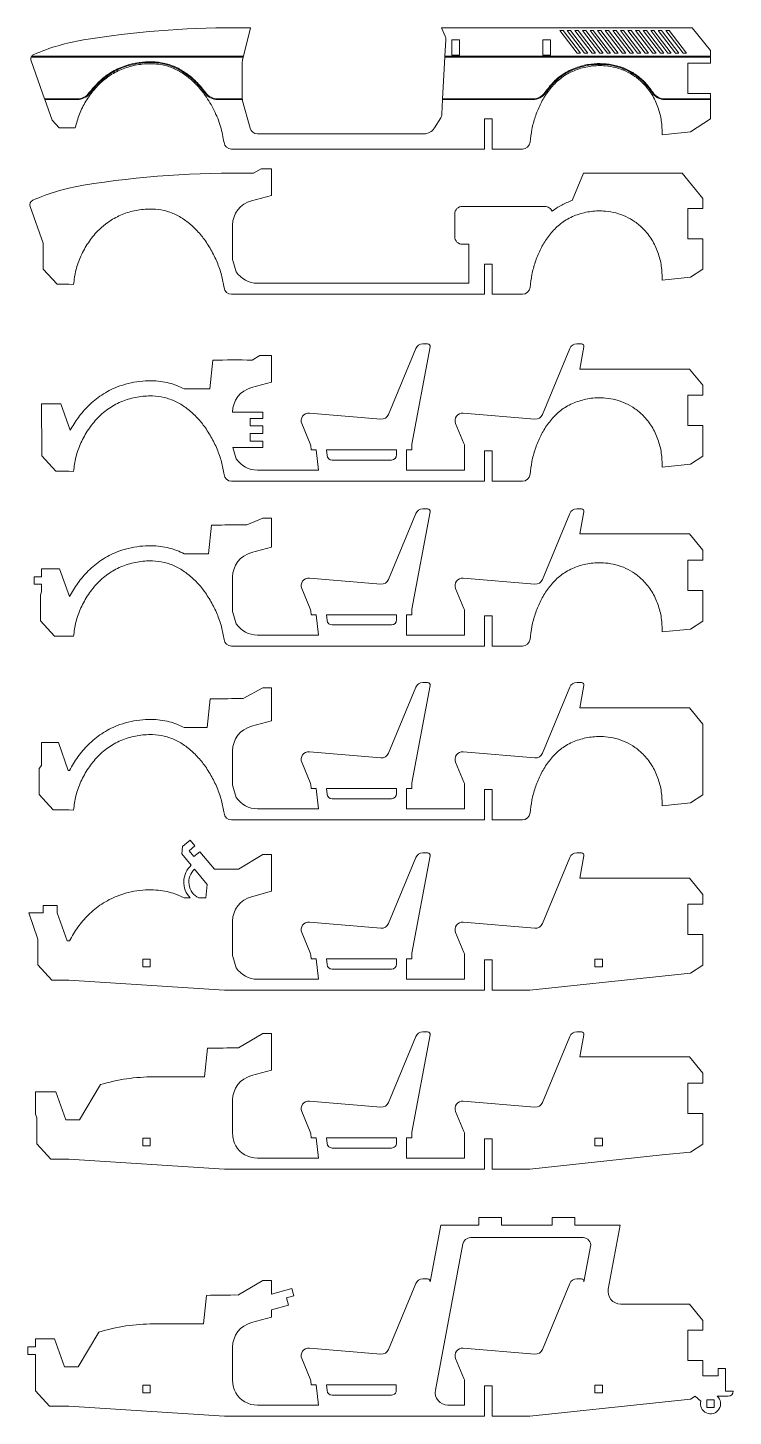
# Model space of a CAD drawing. Header units: millimetres. Extents: x 1593 to 2741, y -1858 to 567.
# Drawn here: x 1937 to 2216, y 12 to 562 of the extents above; entities that cross this region are included whole.
import ezdxf

# ---------------------------------------------------------------- set-up
doc = ezdxf.new("R2010")
doc.units = ezdxf.units.MM
doc.layers.add('CUTTING', color=5, linetype='Continuous')
doc.layers.add('ENGRAVING', color=1, linetype='Continuous')

msp = doc.modelspace()

# ---------------------------------------------------------------- linework, layer by layer
at = {"layer": 'CUTTING', "linetype": 'Continuous', "lineweight": 15}
for p, q in [((2024.95, 561.64), (2018.81, 561.64)), ((2024.95, 561.64), (2022.22, 550.35)), ((2102.07, 558.3), (2100.58, 561.64)), ((2199.82, 561.64), (2100.58, 561.64)), ((2199.82, 561.64), (2207.13, 552.67)), ((2101.98, 550.35), (2102.33, 556.92)), ((2104.76, 556.81), (2104.76, 550.81)), ((2107.76, 556.81), (2104.76, 556.81)), ((2107.76, 556.81), (2107.76, 550.81)), ((2143.76, 556.81), (2140.76, 556.81)), ((2140.76, 556.81), (2140.76, 550.81)), ((2143.76, 556.81), (2143.76, 550.81)), ((2022.15, 550.05), (2021.85, 548.84)), ((2022.22, 550.35), (2022.15, 550.05)), ((2101.07, 533.51), (2101.96, 550.05)), ((2101.96, 550.05), (2101.98, 550.35)), ((2107.76, 550.81), (2104.76, 550.81)), ((2143.76, 550.81), (2140.76, 550.81)), ((2207.13, 552.67), (2207.13, 550.35)), ((2207.13, 550.35), (2207.13, 550.05)), ((2207.13, 550.05), (2207.13, 547.67)), ((1943.49, 533.51), (1938.14, 548.53)), ((2021.68, 547.41), (2021.68, 534.28)), ((2198.13, 547.67), (2198.13, 535.67)), ((2207.13, 547.67), (2198.13, 547.67)), ((1943.59, 533.21), (1943.49, 533.51)), ((1946.49, 525.06), (1943.59, 533.21)), ((2100.75, 527.41), (2101.06, 533.21)), ((2101.06, 533.21), (2101.07, 533.51)), ((2198.13, 535.67), (2207.13, 535.67)), ((2207.13, 535.67), (2207.13, 533.51)), ((2207.13, 533.51), (2207.13, 533.21)), ((2207.13, 533.21), (2207.13, 525.56)), ((2021.9, 532.68), (2024.85, 521.85)), ((1949.24, 522.08), (1946.49, 525.06)), ((2097.84, 522.01), (2100.3, 525.99)), ((2120.71, 525.64), (2117.71, 525.64)), ((2117.71, 525.64), (2117.71, 513.64)), ((2120.71, 513.64), (2120.71, 525.64)), ((2207.13, 525.56), (2199.25, 520.38)), ((1955.64, 522.08), (1949.24, 522.08)), ((2027.74, 519.64), (2093.59, 519.64)), ((2199.25, 520.38), (2188, 519.27)), ((2117.71, 513.64), (2017.5, 513.64)), ((2132.71, 513.64), (2120.71, 513.64)), ((2026.15, 504.05), (2029.27, 505.85)), ((2029.27, 505.85), (2033.27, 505.85)), ((2033.27, 505.85), (2033.27, 495.3)), ((2152.32, 493.27), (2156.88, 504.12)), ((2156.88, 504.12), (2195.95, 504.12)), ((2204.13, 494.08), (2195.95, 504.12)), ((2033.27, 495.3), (2025.35, 493.17)), ((1937.74, 490.84), (1942.88, 476.41)), ((2141.61, 490.93), (2108.87, 490.93)), ((2198.13, 490.14), (2204.13, 490.14)), ((2198.13, 478.14), (2198.13, 490.14)), ((2204.13, 490.14), (2204.13, 494.08)), ((1967.61, 483.94), (1969.79, 485.48)), ((2105.87, 478.93), (2105.87, 487.93)), ((2017.94, 483.52), (2017.94, 470.16)), ((1942.88, 476.41), (1942.88, 466.14)), ((2111.47, 475.93), (2108.87, 475.93)), ((2111.47, 460.5), (2111.47, 475.93)), ((2204.13, 478.14), (2198.13, 478.14)), ((2204.13, 466.07), (2204.13, 478.14)), ((2019.39, 465), (2017.97, 469.47)), ((2117.71, 468.12), (2120.71, 468.12)), ((2117.71, 456.12), (2117.71, 468.12)), ((2120.71, 468.12), (2120.71, 456.12)), ((1948.41, 460.13), (1942.88, 466.14)), ((2188, 461.75), (2199.25, 462.86)), ((2199.25, 462.86), (2204.13, 466.07)), ((1948.41, 460.13), (1953.14, 460.13)), ((1953.14, 460.13), (1954.96, 460.01)), ((2027.75, 460.5), (2111.47, 460.5)), ((2017.5, 456.12), (2117.71, 456.12)), ((2120.71, 456.12), (2132.71, 456.12)), ((2090.48, 434.66), (2079.67, 408.54)), ((2088.88, 396.78), (2096.11, 435.33)), ((2095.13, 436.51), (2093.25, 436.51)), ((2151.39, 434.66), (2140.58, 408.54)), ((2154.16, 436.51), (2156.04, 436.51)), ((2157.02, 435.33), (2155.38, 426.54)), ((2008.85, 418.68), (2010.06, 430.03)), ((2025.66, 430.07), (2028.77, 431.86)), ((2028.77, 431.86), (2033.27, 431.86)), ((2033.27, 431.86), (2033.27, 421.31)), ((2155.38, 426.54), (2198.87, 426.54)), ((2204.13, 420.09), (2198.87, 426.54)), ((1998.79, 418.68), (2008.85, 418.68)), ((2033.27, 421.31), (2025.35, 419.18)), ((2204.13, 416.15), (2204.13, 420.09)), ((1942.33, 403.63), (1942.33, 412.75)), ((1949.96, 412.75), (1942.33, 412.75)), ((1953.68, 402.31), (1949.96, 412.75)), ((2198.13, 416.15), (2204.13, 416.15)), ((2198.13, 404.15), (2198.13, 416.15)), ((2029.94, 409.52), (2017.94, 409.52)), ((2024.94, 407), (2029.94, 407)), ((2024.94, 404), (2024.94, 407)), ((2029.94, 409.52), (2029.94, 407)), ((2076.65, 406.7), (2048.33, 409.09)), ((2137.56, 406.7), (2109.25, 409.09)), ((1942.33, 403.63), (1942.38, 402.42)), ((1942.38, 402.42), (1942.38, 392.15)), ((2029.94, 404), (2024.94, 404)), ((2029.94, 404), (2029.94, 401)), ((2045.31, 404.95), (2048.67, 396.91)), ((2109.51, 397.06), (2106.22, 404.95)), ((2204.13, 404.15), (2198.13, 404.15)), ((2204.13, 392.07), (2204.13, 404.15)), ((2024.94, 401), (2029.94, 401)), ((2024.94, 398), (2024.94, 401)), ((2029.94, 398), (2024.94, 398)), ((2029.94, 398), (2029.94, 395.48)), ((2048.88, 396.08), (2049.05, 394.51)), ((2088.83, 394.51), (2088.83, 396.23)), ((2109.75, 386.51), (2109.75, 395.91)), ((1947.91, 386.14), (1942.38, 392.15)), ((2029.94, 395.48), (2017.97, 395.48)), ((2019.39, 391.01), (2017.97, 395.48)), ((2051.06, 394.51), (2049.05, 394.51)), ((2051.92, 386.51), (2051.06, 394.51)), ((2082.83, 394.51), (2055.08, 394.51)), ((2055.08, 394.51), (2055.32, 392.3)), ((2057.31, 390.51), (2080.83, 390.51)), ((2082.83, 392.51), (2082.83, 394.51)), ((2088.83, 394.51), (2086.83, 394.51)), ((2086.83, 394.51), (2086.83, 386.51)), ((2117.71, 394.13), (2120.71, 394.13)), ((2117.71, 382.13), (2117.71, 394.13)), ((2120.71, 394.13), (2120.71, 382.13)), ((2199.25, 388.86), (2204.13, 392.07)), ((1947.91, 386.14), (1953.14, 386.14)), ((1953.14, 386.14), (1954.96, 386.02)), ((2027.75, 386.51), (2051.92, 386.51)), ((2086.83, 386.51), (2109.75, 386.51)), ((2188, 387.75), (2199.25, 388.86)), ((2017.5, 382.13), (2117.71, 382.13)), ((2120.71, 382.13), (2132.71, 382.13)), ((2090.48, 369.36), (2079.67, 343.24)), ((2088.88, 331.48), (2096.11, 370.03)), ((2095.13, 371.21), (2093.25, 371.21)), ((2140.58, 343.24), (2151.39, 369.36)), ((2154.16, 371.21), (2156.04, 371.21)), ((2157.02, 370.03), (2155.38, 361.24)), ((2008.35, 353.38), (2009.55, 364.72)), ((2020.27, 364.83), (2023.56, 364.83)), ((2023.56, 364.83), (2029.91, 367.56)), ((2029.91, 367.56), (2033.27, 367.56)), ((2033.27, 356.01), (2033.27, 367.56)), ((2155.38, 361.24), (2198.87, 361.24)), ((2204.13, 354.79), (2198.87, 361.24)), ((1998.79, 353.38), (2008.35, 353.38)), ((2033.27, 356.01), (2025.35, 353.88)), ((2204.13, 350.85), (2204.13, 354.79)), ((1942.33, 344.33), (1942.33, 347.45)), ((1949.46, 347.45), (1942.33, 347.45)), ((1953.38, 336.44), (1949.46, 347.45)), ((2198.13, 350.85), (2204.13, 350.85)), ((2198.13, 338.85), (2198.13, 350.85)), ((1939.33, 341.33), (1939.33, 344.33)), ((1939.33, 344.33), (1942.33, 344.33)), ((1939.33, 341.33), (1942.33, 341.33)), ((1942.33, 338.33), (1942.33, 341.33)), ((2017.94, 344.22), (2017.94, 330.87)), ((2076.65, 341.39), (2048.33, 343.79)), ((2109.25, 343.79), (2137.56, 341.39)), ((1942.33, 338.33), (1941.88, 337.12)), ((1941.88, 337.12), (1941.88, 326.85)), ((2045.31, 339.65), (2048.67, 331.61)), ((2109.51, 331.76), (2106.22, 339.65)), ((2204.13, 338.85), (2198.13, 338.85)), ((2204.13, 326.77), (2204.13, 338.85)), ((2019.39, 325.71), (2017.97, 330.18)), ((2048.88, 330.78), (2049.05, 329.21)), ((2088.83, 329.21), (2088.83, 330.93)), ((2109.75, 321.21), (2109.75, 330.61)), ((1947.41, 320.84), (1941.88, 326.85)), ((2051.06, 329.21), (2049.05, 329.21)), ((2051.92, 321.21), (2051.06, 329.21)), ((2082.83, 329.21), (2055.08, 329.21)), ((2055.08, 329.21), (2055.32, 327)), ((2057.31, 325.21), (2080.83, 325.21)), ((2082.83, 327.21), (2082.83, 329.21)), ((2088.83, 329.21), (2086.83, 329.21)), ((2086.83, 329.21), (2086.83, 321.21)), ((2120.71, 328.83), (2117.71, 328.83)), ((2117.71, 328.83), (2117.71, 316.83)), ((2120.71, 316.83), (2120.71, 328.83)), ((2199.25, 323.56), (2204.13, 326.77)), ((1947.41, 320.84), (1953.14, 320.84)), ((1953.14, 320.84), (1954.96, 320.72)), ((2027.75, 321.21), (2051.92, 321.21)), ((2086.83, 321.21), (2109.75, 321.21)), ((2188, 322.45), (2199.25, 323.56)), ((2017.5, 316.83), (2117.71, 316.83)), ((2120.71, 316.83), (2132.71, 316.83)), ((2095.13, 302.43), (2093.25, 302.43)), ((2154.16, 302.43), (2156.04, 302.43)), ((2022.11, 296.05), (2029.91, 300.28)), ((2029.91, 300.28), (2033.27, 300.28)), ((2033.27, 287.23), (2033.27, 300.28)), ((2090.48, 300.58), (2079.67, 274.46)), ((2088.88, 262.7), (2096.11, 301.24)), ((2140.58, 274.46), (2151.39, 300.58)), ((2157.02, 301.24), (2155.38, 292.46)), ((2007.85, 284.59), (2009.05, 295.92)), ((2020.27, 296.05), (2022.11, 296.05)), ((2155.38, 292.46), (2198.87, 292.46)), ((2204.13, 286), (2198.87, 292.46)), ((2033.27, 287.23), (2025.35, 285.1)), ((2204.13, 257.99), (2204.13, 286)), ((1998.79, 284.59), (2007.85, 284.59)), ((1942.33, 269.55), (1942.33, 278.67)), ((1948.96, 278.67), (1942.33, 278.67)), ((1952.89, 267.63), (1948.96, 278.67)), ((2017.94, 275.44), (2017.94, 262.08)), ((2076.65, 272.61), (2048.33, 275.01)), ((2109.25, 275.01), (2137.56, 272.61)), ((1942.33, 269.55), (1941.38, 268.34)), ((2045.31, 270.87), (2048.67, 262.83)), ((2109.51, 262.98), (2106.22, 270.87)), ((1941.38, 268.34), (1941.38, 258.07)), ((1952.89, 267.63), (1953.36, 267.63)), ((2019.39, 256.93), (2017.97, 261.4)), ((2048.88, 262), (2049.05, 260.43)), ((2051.06, 260.43), (2049.05, 260.43)), ((2051.92, 252.43), (2051.06, 260.43)), ((2082.83, 260.43), (2055.08, 260.43)), ((2055.08, 260.43), (2055.32, 258.21)), ((2082.83, 258.43), (2082.83, 260.43)), ((2088.83, 260.43), (2086.83, 260.43)), ((2086.83, 260.43), (2086.83, 252.43)), ((2088.83, 260.43), (2088.83, 262.15)), ((2109.75, 252.43), (2109.75, 261.83)), ((2120.71, 260.05), (2117.71, 260.05)), ((2117.71, 260.05), (2117.71, 248.05)), ((2120.71, 248.05), (2120.71, 260.05)), ((1946.91, 252.06), (1941.38, 258.07)), ((2057.31, 256.43), (2080.83, 256.43)), ((2188, 253.67), (2199.25, 254.78)), ((2199.25, 254.78), (2204.13, 257.99)), ((1946.91, 252.06), (1953.14, 252.06)), ((1953.14, 252.06), (1954.96, 251.94)), ((2017.5, 248.05), (2117.71, 248.05)), ((2027.75, 252.43), (2051.92, 252.43)), ((2086.83, 252.43), (2109.75, 252.43)), ((2120.71, 248.05), (2132.71, 248.05)), ((1998.05, 237.48), (1997.79, 234.67)), ((2001.13, 240.04), (1998.05, 237.48)), ((2003.03, 237.75), (2000.72, 235.83)), ((2003.03, 237.75), (2001.13, 240.04)), ((1997.79, 234.67), (2001.58, 230.12)), ((2002.64, 233.53), (2000.72, 235.83)), ((2004.95, 235.44), (2002.64, 233.53)), ((2010.72, 228.51), (2004.95, 235.44)), ((2029.91, 234.32), (2020.27, 228.59)), ((2033.27, 234.32), (2029.91, 234.32)), ((2033.27, 219.77), (2033.27, 234.32)), ((2090.48, 233.12), (2079.67, 207)), ((2088.88, 195.25), (2096.11, 233.79)), ((2095.13, 234.98), (2093.25, 234.98)), ((2140.58, 207), (2151.39, 233.12)), ((2154.16, 234.98), (2156.04, 234.98)), ((2155.38, 225.01), (2157.02, 233.79)), ((2002.86, 228.58), (2007.92, 222.49)), ((2007.35, 217.14), (2007.92, 222.49)), ((2155.38, 225.01), (2198.87, 225.01)), ((2204.13, 218.55), (2198.87, 225.01)), ((1998.79, 217.14), (2001.15, 217.14)), ((2004.51, 217.14), (2007.35, 217.14)), ((2033.27, 219.77), (2025.35, 217.65)), ((2198.13, 214.62), (2204.13, 214.62)), ((2198.13, 202.62), (2198.13, 214.62)), ((2204.13, 214.62), (2204.13, 218.55)), ((1937.2, 211.22), (1940.88, 200.88)), ((1942.87, 211.22), (1937.2, 211.22)), ((1942.87, 214.22), (1942.87, 211.22)), ((1942.87, 214.22), (1948.46, 214.22)), ((1948.46, 214.22), (1948.46, 211.22)), ((1952.39, 200.17), (1948.46, 211.22)), ((2017.94, 207.99), (2017.94, 194.63)), ((2045.31, 203.41), (2048.67, 195.38)), ((2076.65, 205.16), (2048.33, 207.56)), ((2109.51, 195.53), (2106.22, 203.41)), ((2109.25, 207.56), (2137.56, 205.16)), ((1940.88, 200.88), (1940.88, 190.62)), ((1952.39, 200.17), (1953.36, 200.17)), ((2204.13, 202.62), (2198.13, 202.62)), ((2204.13, 190.54), (2204.13, 202.62)), ((1982.33, 192.9), (1982.33, 189.9)), ((1985.33, 192.9), (1982.33, 192.9)), ((1985.33, 189.9), (1985.33, 192.9)), ((2019.39, 189.48), (2017.97, 193.95)), ((2048.88, 194.54), (2049.05, 192.98)), ((2051.06, 192.98), (2049.05, 192.98)), ((2051.92, 184.98), (2051.06, 192.98)), ((2082.83, 192.98), (2055.08, 192.98)), ((2055.08, 192.98), (2055.32, 190.76)), ((2082.83, 190.98), (2082.83, 192.98)), ((2088.83, 192.98), (2086.83, 192.98)), ((2086.83, 192.98), (2086.83, 184.98)), ((2088.83, 192.98), (2088.83, 194.7)), ((2109.75, 184.98), (2109.75, 194.37)), ((2120.71, 192.6), (2117.71, 192.6)), ((2117.71, 192.6), (2117.71, 180.6)), ((2120.71, 180.6), (2120.71, 192.6)), ((2164.33, 192.9), (2161.33, 192.9)), ((2161.33, 192.9), (2161.33, 189.9)), ((2164.33, 189.9), (2164.33, 192.9)), ((1946.41, 184.61), (1940.88, 190.62)), ((1982.33, 189.9), (1985.33, 189.9)), ((2057.31, 188.98), (2080.83, 188.98)), ((2161.33, 189.9), (2164.33, 189.9)), ((2188, 186.22), (2199.25, 187.33)), ((2199.25, 187.33), (2204.13, 190.54)), ((1946.41, 184.61), (1953.14, 184.61)), ((1953.14, 184.61), (2014.75, 180.6)), ((2027.75, 184.98), (2051.92, 184.98)), ((2086.83, 184.98), (2109.75, 184.98)), ((2135.55, 180.6), (2188, 186.22)), ((2014.75, 180.6), (2117.71, 180.6)), ((2120.71, 180.6), (2135.55, 180.6)), ((2029.91, 163.5), (2020.27, 157.77)), ((2033.27, 163.5), (2029.91, 163.5)), ((2033.27, 148.95), (2033.27, 163.5)), ((2090.48, 162.3), (2079.67, 136.18)), ((2088.88, 124.42), (2096.11, 162.97)), ((2095.13, 164.15), (2093.25, 164.15)), ((2140.58, 136.18), (2151.39, 162.3)), ((2154.16, 164.15), (2156.04, 164.15)), ((2157.02, 162.97), (2155.38, 154.18)), ((2006.85, 146.32), (2008.05, 157.62)), ((2155.38, 154.18), (2198.87, 154.18)), ((2204.13, 147.73), (2198.87, 154.18)), ((2033.27, 148.95), (2025.35, 146.82)), ((1965.6, 143.23), (1957.27, 129.35)), ((1986.6, 146.32), (2006.85, 146.32)), ((2198.13, 143.79), (2204.13, 143.79)), ((2198.13, 131.79), (2198.13, 143.79)), ((2204.13, 143.79), (2204.13, 147.73)), ((1939.83, 131.58), (1939.83, 140.39)), ((1947.96, 140.39), (1939.83, 140.39)), ((1951.89, 129.35), (1947.96, 140.39)), ((2017.94, 137.16), (2017.94, 123.81)), ((2045.31, 132.59), (2048.67, 124.55)), ((2076.65, 134.34), (2048.33, 136.73)), ((2109.51, 124.7), (2106.22, 132.59)), ((2109.25, 136.73), (2137.56, 134.34)), ((1939.83, 131.58), (1940.38, 130.06)), ((1940.38, 130.06), (1940.38, 119.79)), ((1951.89, 129.35), (1957.27, 129.35)), ((2204.13, 131.79), (2198.13, 131.79)), ((2204.13, 119.71), (2204.13, 131.79)), ((1985.33, 122.07), (1982.33, 122.07)), ((1982.33, 122.07), (1982.33, 119.07)), ((1985.33, 119.07), (1985.33, 122.07)), ((2048.88, 123.72), (2049.05, 122.15)), ((2051.06, 122.15), (2049.05, 122.15)), ((2051.92, 114.15), (2051.06, 122.15)), ((2082.83, 122.15), (2055.08, 122.15)), ((2055.08, 122.15), (2055.32, 119.94)), ((2082.83, 120.15), (2082.83, 122.15)), ((2088.83, 122.15), (2086.83, 122.15)), ((2086.83, 122.15), (2086.83, 114.15)), ((2088.83, 122.15), (2088.83, 123.87)), ((2109.75, 114.15), (2109.75, 123.55)), ((2120.71, 121.77), (2117.71, 121.77)), ((2117.71, 121.77), (2117.71, 109.77)), ((2120.71, 109.77), (2120.71, 121.77)), ((2164.33, 122.07), (2161.33, 122.07)), ((2161.33, 122.07), (2161.33, 119.07)), ((2164.33, 119.07), (2164.33, 122.07)), ((1945.91, 113.78), (1940.38, 119.79)), ((1982.33, 119.07), (1985.33, 119.07)), ((2057.31, 118.15), (2080.83, 118.15)), ((2161.33, 119.07), (2164.33, 119.07)), ((2188, 115.39), (2199.25, 116.5)), ((2199.25, 116.5), (2204.13, 119.71)), ((1945.91, 113.78), (1953.14, 113.78)), ((1953.14, 113.78), (2014.75, 109.77)), ((2027.75, 114.15), (2051.92, 114.15)), ((2086.83, 114.15), (2109.75, 114.15)), ((2135.55, 109.77), (2188, 115.39)), ((2014.75, 109.77), (2117.71, 109.77)), ((2120.71, 109.77), (2135.55, 109.77)), ((2115.42, 87.66), (2115.42, 90.66)), ((2115.42, 90.66), (2124.42, 90.66)), ((2124.42, 90.66), (2124.42, 87.66)), ((2144.42, 87.66), (2144.42, 90.66)), ((2144.42, 90.66), (2153.42, 90.66)), ((2153.42, 90.66), (2153.42, 87.66)), ((2096.11, 65.16), (2100.33, 87.66)), ((2100.33, 87.66), (2115.42, 87.66)), ((2156.69, 82.66), (2112.06, 82.66)), ((2124.42, 87.66), (2144.42, 87.66)), ((2153.42, 87.66), (2171.42, 87.66)), ((2171.42, 87.66), (2166.66, 62.3)), ((2109.11, 80.22), (2098.24, 22.27)), ((2157.02, 65.16), (2159.64, 79.11)), ((2095.13, 66.34), (2093.25, 66.34)), ((2154.16, 66.34), (2156.04, 66.34)), ((2029.91, 65.69), (2020.27, 59.96)), ((2033.27, 65.69), (2029.91, 65.69)), ((2033.27, 60.35), (2033.27, 65.69)), ((2041.37, 62.53), (2033.27, 60.35)), ((2042.15, 59.63), (2041.37, 62.53)), ((2090.48, 64.49), (2079.67, 38.37)), ((2140.58, 38.37), (2151.39, 64.49)), ((2006.35, 48.51), (2007.55, 59.79)), ((2033.27, 54.14), (2040.03, 55.96)), ((2039.25, 58.85), (2042.15, 59.63)), ((2040.03, 55.96), (2039.25, 58.85)), ((2171.58, 56.38), (2198.87, 56.38)), ((2198.87, 56.38), (2204.13, 49.92)), ((2033.27, 51.14), (2025.35, 49.02)), ((2033.27, 54.14), (2033.27, 51.14)), ((2204.13, 45.99), (2204.13, 49.92)), ((1964.99, 45.24), (1956.77, 31.54)), ((1986.6, 48.51), (2006.35, 48.51)), ((2198.13, 45.99), (2204.13, 45.99)), ((2198.13, 33.99), (2198.13, 45.99)), ((1936.83, 36.46), (1936.83, 39.46)), ((1936.83, 39.46), (1939.83, 39.46)), ((1939.83, 42.59), (1939.83, 39.46)), ((1947.46, 42.59), (1939.83, 42.59)), ((1951.39, 31.54), (1947.46, 42.59)), ((2017.94, 39.36), (2017.94, 26)), ((2076.65, 36.53), (2048.33, 38.93)), ((2109.25, 38.93), (2137.56, 36.53)), ((1936.83, 36.46), (1939.83, 36.46)), ((1939.83, 36.46), (1939.83, 33.46)), ((1939.83, 33.46), (1939.88, 32.25)), ((2045.31, 34.78), (2048.67, 26.75)), ((2109.51, 26.9), (2106.22, 34.78)), ((2204.13, 33.99), (2198.13, 33.99)), ((2204.13, 27.95), (2204.13, 33.99)), ((1939.88, 32.25), (1939.88, 21.99)), ((1951.39, 31.54), (1956.77, 31.54)), ((2210.13, 27.95), (2204.13, 27.95)), ((2210.13, 30.91), (2210.13, 27.95)), ((2213.13, 30.91), (2210.13, 30.91)), ((2213.13, 21.91), (2213.13, 30.91)), ((1985.33, 24.26), (1982.33, 24.26)), ((1982.33, 24.26), (1982.33, 21.26)), ((1985.33, 21.26), (1985.33, 24.26)), ((2048.88, 25.91), (2049.05, 24.34)), ((2051.06, 24.34), (2049.05, 24.34)), ((2051.92, 16.34), (2051.06, 24.34)), ((2055.08, 24.34), (2055.32, 22.13)), ((2082.7, 24.34), (2055.08, 24.34)), ((2082.7, 21.62), (2082.7, 24.34)), ((2109.75, 16.34), (2109.75, 25.74)), ((2120.71, 23.96), (2117.71, 23.96)), ((2117.71, 23.96), (2117.71, 11.96)), ((2120.71, 11.96), (2120.71, 23.96)), ((2164.33, 24.26), (2161.33, 24.26)), ((2161.33, 24.26), (2161.33, 21.26)), ((2164.33, 21.26), (2164.33, 24.26)), ((1945.41, 15.97), (1939.88, 21.99)), ((1982.33, 21.26), (1985.33, 21.26)), ((2057.31, 20.34), (2080.83, 20.34)), ((2135.55, 11.96), (2188, 17.59)), ((2161.33, 21.26), (2164.33, 21.26)), ((2188, 17.59), (2199.25, 18.7)), ((2199.25, 18.7), (2201.1, 19.92)), ((2203.27, 17.99), (2201.1, 19.92)), ((2205.63, 18.41), (2205.63, 15.41)), ((2208.63, 18.41), (2205.63, 18.41)), ((2208.63, 15.41), (2208.63, 18.41)), ((2209.77, 19.91), (2214.13, 19.91)), ((2216.13, 21.91), (2213.13, 21.91)), ((1945.41, 15.97), (1953.14, 15.97)), ((1953.14, 15.97), (2014.75, 11.96)), ((2014.75, 11.96), (2117.71, 11.96)), ((2027.75, 16.34), (2051.92, 16.34)), ((2103.16, 16.34), (2109.75, 16.34)), ((2120.71, 11.96), (2135.55, 11.96)), ((2205.63, 15.41), (2208.63, 15.41))]:
    msp.add_line(p, q, dxfattribs=at)
for centre, radius, start, end in [((2018.81, 185.84), 375.8, 90, 99.1826), ((1971.75, 476.96), 80.9, 99.1826, 113.7089), ((2099.33, 557.08), 3, 356.9327, 24.0909), ((1940.02, 549.2), 2, 154.9524, 199.5952), ((1940.02, 549.2), 2, 145.0143, 154.9524), ((1940.02, 549.2), 2, 113.7089, 145.0143), ((2027.77, 547.41), 6.08, 166.3959, 180), ((2027.77, 534.28), 6.08, 179.9998, 187.1902), ((2027.77, 534.28), 6.08, 187.1903, 190.0484), ((2027.77, 534.28), 6.08, 190.0484, 195.2557), ((2097.75, 527.57), 3, 328.2531, 356.9329), ((2027.74, 522.64), 3, 195.2557, 270), ((2093.59, 524.64), 5, 269.9999, 328.2531), ((2017.5, 516.64), 3, 187.3145, 270), ((2132.71, 516.64), 3, 270, 355.1622), ((2018.81, 128.32), 375.8, 88.8814, 99.1826), ((1971.75, 419.44), 80.9, 99.1826, 114.0252), ((1939.63, 491.51), 2, 114.0252, 199.5951), ((2027.94, 483.52), 10, 105.0316, 180), ((2108.87, 487.93), 3, 90, 180), ((2108.87, 478.93), 3, 180, 270), ((2027.94, 470.16), 10, 179.9999, 183.9349), ((2027.75, 470.5), 10, 213.3518, 269.9999), ((2017.5, 459.12), 3, 187.3145, 270), ((2132.71, 459.12), 3, 270, 355.1622), ((2093.25, 433.51), 3, 89.9999, 157.5219), ((2095.13, 435.51), 1, 349.3802, 89.9998), ((2154.16, 433.51), 3, 90, 157.5221), ((2156.04, 435.51), 1, 349.3803, 90), ((2018.81, 54.33), 375.8, 88.9552, 91.3349), ((2027.94, 409.52), 10, 105.0316, 180), ((2048.08, 406.1), 3, 85.1593, 202.6487), ((2076.9, 409.68), 3, 265.1594, 337.5221), ((2108.99, 406.1), 3, 85.1592, 202.6487), ((2137.81, 409.68), 3, 265.1592, 337.5221), ((2045.9, 395.76), 3, 6.152, 22.6491), ((2091.83, 396.23), 3, 169.3801, 179.9998), ((2106.75, 395.91), 3, 0.0002, 22.6489), ((2027.75, 396.51), 10, 213.3518, 269.9999), ((2057.31, 392.51), 2, 186.1519, 270.0001), ((2080.83, 392.51), 2, 270.0002, 359.9999), ((2132.71, 385.13), 3, 270, 355.1622), ((2017.5, 385.13), 3, 187.3145, 270), ((2093.25, 368.21), 3, 89.9999, 157.5221), ((2095.13, 370.21), 1, 349.3806, 89.9997), ((2154.16, 368.21), 3, 90, 157.5221), ((2156.04, 370.21), 1, 349.3803, 90), ((2018.81, -10.97), 375.8, 89.7774, 91.4113), ((2027.94, 344.22), 10, 105.0316, 180), ((2048.08, 340.8), 3, 85.1594, 202.6485), ((2076.9, 344.38), 3, 265.1593, 337.522), ((2108.99, 340.8), 3, 85.1593, 202.6487), ((2137.81, 344.38), 3, 265.1591, 337.522), ((2027.94, 330.87), 10, 179.9999, 183.9349), ((2045.9, 330.46), 3, 6.1521, 22.6491), ((2091.83, 330.93), 3, 169.3801, 179.9997), ((2106.75, 330.61), 3, 0.0004, 22.6489), ((2027.75, 331.21), 10, 213.3518, 270), ((2057.31, 327.21), 2, 186.1521, 270.0001), ((2080.83, 327.21), 2, 270.0002, 0.0001), ((2017.5, 319.83), 3, 187.3145, 270), ((2132.71, 319.83), 3, 270, 355.1622), ((2093.25, 299.43), 3, 90, 157.5224), ((2095.13, 301.43), 1, 349.3797, 89.9999), ((2154.16, 299.43), 3, 90, 157.5221), ((2156.04, 301.43), 1, 349.3803, 90), ((2018.81, -79.75), 375.8, 89.7774, 91.4878), ((2027.94, 275.44), 10, 105.0316, 180), ((2048.08, 272.02), 3, 85.1594, 202.6485), ((2108.99, 272.02), 3, 85.1593, 202.6487), ((2076.9, 275.6), 3, 265.1595, 337.5223), ((2137.81, 275.6), 3, 265.1593, 337.5223), ((2027.94, 262.08), 10, 179.9998, 183.9349), ((2045.9, 261.67), 3, 6.1525, 22.6492), ((2080.83, 258.43), 2, 270.0002, 359.9997), ((2091.83, 262.15), 3, 169.3801, 180), ((2106.75, 261.83), 3, 0.0001, 22.6489), ((2027.75, 262.43), 10, 213.3518, 270), ((2057.31, 258.43), 2, 186.1517, 270.0001), ((2017.5, 251.05), 3, 187.3145, 270), ((2132.71, 251.05), 3, 270, 355.1622), ((2093.25, 231.98), 3, 89.9999, 157.5222), ((2095.13, 233.98), 1, 349.3808, 89.9997), ((2154.16, 231.98), 3, 90, 157.5221), ((2156.04, 233.98), 1, 349.3803, 90), ((2007.6, 223.43), 9, 131.9833, 224.2962), ((2007.6, 223.43), 7, 132.6244, 243.8836), ((2018.81, -147.21), 375.8, 89.7774, 91.2341), ((2027.94, 207.99), 10, 105.0316, 179.9999), ((2048.08, 204.57), 3, 85.1592, 202.6489), ((2076.9, 208.15), 3, 265.1593, 337.5219), ((2108.99, 204.57), 3, 85.1593, 202.6487), ((2137.81, 208.15), 3, 265.1591, 337.5219), ((2027.94, 194.63), 10, 179.9999, 183.9349), ((2045.9, 194.22), 3, 6.1522, 22.6491), ((2091.83, 194.7), 3, 169.3801, 179.9998), ((2106.75, 194.37), 3, 0.0004, 22.6489), ((2027.75, 194.98), 10, 213.3518, 270), ((2057.31, 190.98), 2, 186.152, 270.0001), ((2080.83, 190.98), 2, 270.0002, 360), ((2093.25, 161.15), 3, 89.9998, 157.5219), ((2095.13, 163.15), 1, 349.38, 89.9999), ((2154.16, 161.15), 3, 90, 157.5221), ((2156.04, 163.15), 1, 349.3803, 90), ((2018.81, -218.03), 375.8, 89.7774, 91.6407), ((1986.6, 73.28), 73.04, 90, 106.7084), ((2027.94, 137.16), 10, 105.0316, 180), ((2048.08, 133.74), 3, 85.1594, 202.6486), ((2076.9, 137.32), 3, 265.1594, 337.5222), ((2108.99, 133.74), 3, 85.1593, 202.6487), ((2137.81, 137.32), 3, 265.1592, 337.5222), ((2027.94, 123.81), 10, 180.0001, 208.8179), ((2045.9, 123.4), 3, 6.1519, 22.649), ((2091.83, 123.87), 3, 169.3801, 179.9995), ((2106.75, 123.55), 3, 0.0002, 22.6489), ((2027.75, 124.15), 10, 211.0899, 270), ((2057.31, 120.15), 2, 186.1516, 270), ((2080.83, 120.15), 2, 270.0002, 0.0004), ((2112.06, 79.66), 3, 89.9999, 169.3803), ((2156.69, 79.66), 3, 349.3805, 90.0001), ((2093.25, 63.34), 3, 89.9999, 157.522), ((2095.13, 65.34), 1, 349.3803, 90), ((2154.16, 63.34), 3, 90, 157.5221), ((2156.04, 65.34), 1, 349.3803, 90), ((2171.58, 61.38), 5, 169.3806, 270), ((2018.81, -315.84), 375.8, 89.7774, 91.7172), ((1986.6, -24.53), 73.04, 90, 107.2104), ((2027.94, 39.36), 10, 105.0316, 180), ((2048.08, 35.94), 3, 85.1596, 202.6481), ((2108.99, 35.94), 3, 85.1593, 202.6487), ((2076.9, 39.52), 3, 265.1594, 337.5221), ((2137.81, 39.52), 3, 265.1592, 337.5221), ((2027.94, 26), 10, 179.9999, 208.8179), ((2045.9, 25.59), 3, 6.152, 22.6491), ((2057.31, 22.34), 2, 186.1515, 270), ((2103.16, 21.34), 5, 169.3801, 270), ((2106.75, 25.74), 3, 0.0003, 22.6489), ((2027.75, 26.34), 10, 211.0899, 270), ((2080.83, 22.34), 2, 270.0003, 338.9025), ((2207.13, 16.91), 4, 164.3732, 48.5904), ((2214.13, 21.91), 2, 270.0001, 359.9999)]:
    msp.add_arc(centre, radius, start, end, dxfattribs=at)
for points, knots in [([(2014.53, 516.26), (2014.14, 518.38), (2013.33, 522.75), (2010.74, 529.02), (2007.61, 534.35), (2004.19, 538.6), (2000.83, 541.82), (1997.07, 544.44), (1992.96, 546.35), (1988.17, 547.44), (1982.84, 547.48), (1977.23, 546.48), (1971.9, 544.44), (1967.13, 541.32), (1963.06, 537.3), (1959.73, 532.63), (1957.14, 527.53), (1956.14, 523.89), (1955.64, 522.08)], [0, 0, 0, 0, 0.073022, 0.150032, 0.228439, 0.281885, 0.334398, 0.385797, 0.436374, 0.487003, 0.551158, 0.615512, 0.679319, 0.743047, 0.807346, 0.872108, 0.936646, 1, 1, 1, 1]), ([(2188, 519.27), (2187.95, 521.12), (2187.85, 524.83), (2186.45, 530.27), (2184.07, 535.35), (2180.88, 539.41), (2177.31, 542.44), (2173.67, 544.56), (2169.7, 545.97), (2165.07, 546.75), (2159.87, 546.65), (2154.35, 545.36), (2149.4, 542.99), (2145.3, 539.61), (2142.09, 535.59), (2139.54, 531.15), (2137.63, 526.4), (2136.29, 521.46), (2135.9, 518.08), (2135.7, 516.39)], [0, 0, 0, 0, 0.064065, 0.128484, 0.192822, 0.257368, 0.305917, 0.354304, 0.402618, 0.451155, 0.516276, 0.58149, 0.646122, 0.704988, 0.764124, 0.823239, 0.882166, 0.941094, 1, 1, 1, 1]), ([(2014.53, 458.74), (2014.24, 460.42), (2013.64, 463.86), (2011.85, 468.9), (2009.46, 473.82), (2006.53, 478.28), (2003.18, 482.16), (1999.49, 485.35), (1995.39, 487.84), (1990.89, 489.44), (1985.82, 490.06), (1980.41, 489.64), (1974.8, 488.24), (1971.46, 486.4), (1969.79, 485.48)], [0, 0, 0, 0, 0.08149, 0.167014, 0.254724, 0.342827, 0.421955, 0.499471, 0.575315, 0.650356, 0.726132, 0.817912, 0.909268, 1, 1, 1, 1]), ([(2144.4, 489.03), (2144.26, 489.3), (2144, 489.84), (2143.32, 490.45), (2142.5, 490.85), (2141.91, 490.91), (2141.61, 490.93)], [0, 0, 0, 0, 0.25, 0.5, 0.750002, 1, 1, 1, 1]), ([(2144.4, 489.03), (2145.64, 489.9), (2148.12, 491.61), (2150.93, 492.72), (2152.32, 493.27)], [0, 0, 0, 0, 0.502474, 1, 1, 1, 1]), ([(1967.61, 483.94), (1966.58, 483.06), (1964.03, 480.88), (1960.67, 476.63), (1957.77, 471.38), (1955.71, 465.79), (1955.21, 461.92), (1954.96, 460.01)], [0, 0, 0, 0, 0.145473, 0.362375, 0.579392, 0.793146, 1, 1, 1, 1]), ([(2188, 461.75), (2187.95, 463.6), (2187.85, 467.31), (2186.45, 472.74), (2184.07, 477.83), (2180.88, 481.89), (2177.31, 484.92), (2173.67, 487.04), (2169.7, 488.45), (2165.07, 489.23), (2159.87, 489.13), (2154.35, 487.84), (2149.4, 485.47), (2145.3, 482.09), (2142.09, 478.07), (2139.54, 473.63), (2137.63, 468.88), (2136.29, 463.94), (2135.9, 460.56), (2135.7, 458.87)], [0, 0, 0, 0, 0.064066, 0.128484, 0.192822, 0.257368, 0.305917, 0.354304, 0.402618, 0.451155, 0.516276, 0.58149, 0.646122, 0.704988, 0.764124, 0.823239, 0.882166, 0.941094, 1, 1, 1, 1]), ([(1998.79, 418.68), (1997.82, 419.14), (1995.89, 420.06), (1992.71, 421.06), (1989.34, 421.71), (1985.43, 421.98), (1981.16, 421.75), (1976.62, 420.92), (1972.58, 419.65), (1969.08, 418.07), (1966.09, 416.31), (1963.3, 414.26), (1960.11, 411.37), (1956.71, 407.47), (1954.68, 404.02), (1953.68, 402.31)], [0, 0, 0, 0, 0.060657, 0.120234, 0.187688, 0.254147, 0.341238, 0.428154, 0.514034, 0.579789, 0.644946, 0.709275, 0.774889, 0.887761, 1, 1, 1, 1]), ([(1954.96, 386.02), (1955.21, 387.93), (1955.71, 391.8), (1957.77, 397.38), (1960.67, 402.65), (1964.45, 407.36), (1969.03, 411.26), (1974.36, 414.04), (1980.15, 415.63), (1985.74, 416.07), (1990.89, 415.45), (1995.39, 413.84), (1999.49, 411.36), (2003.18, 408.17), (2006.53, 404.29), (2009.46, 399.82), (2011.85, 394.91), (2013.64, 389.87), (2014.24, 386.43), (2014.53, 384.75)], [0, 0, 0, 0, 0.061707, 0.125473, 0.190212, 0.254917, 0.319007, 0.382715, 0.446833, 0.511287, 0.562286, 0.612792, 0.663838, 0.716009, 0.769265, 0.828561, 0.887593, 0.945154, 1, 1, 1, 1]), ([(2135.7, 384.88), (2135.9, 386.57), (2136.29, 389.95), (2137.63, 394.89), (2139.54, 399.63), (2142.09, 404.08), (2145.3, 408.09), (2149.4, 411.48), (2154.35, 413.85), (2159.87, 415.14), (2165.07, 415.24), (2169.7, 414.45), (2173.67, 413.05), (2177.31, 410.93), (2180.88, 407.9), (2184.07, 403.84), (2186.45, 398.75), (2187.85, 393.32), (2187.95, 389.61), (2188, 387.75)], [0, 0, 0, 0, 0.058906, 0.117834, 0.176761, 0.235876, 0.295012, 0.353878, 0.41851, 0.483724, 0.548845, 0.597382, 0.645696, 0.694083, 0.742632, 0.807178, 0.871516, 0.935934, 1, 1, 1, 1]), ([(1998.79, 353.38), (1997.82, 353.84), (1995.89, 354.76), (1992.71, 355.76), (1989.34, 356.41), (1985.43, 356.68), (1981.16, 356.45), (1976.62, 355.62), (1972.58, 354.35), (1969.08, 352.76), (1966.09, 351.01), (1963.3, 348.96), (1960.03, 346), (1956.5, 341.91), (1954.42, 338.26), (1953.38, 336.44)], [0, 0, 0, 0, 0.059935, 0.118804, 0.185456, 0.251124, 0.337179, 0.423062, 0.50792, 0.572893, 0.637275, 0.700839, 0.765672, 0.883265, 1, 1, 1, 1]), ([(1954.96, 320.72), (1955.21, 322.63), (1955.71, 326.5), (1957.77, 332.08), (1960.67, 337.35), (1964.45, 342.06), (1969.03, 345.96), (1974.36, 348.74), (1980.15, 350.33), (1985.74, 350.77), (1990.89, 350.15), (1995.39, 348.54), (1999.49, 346.06), (2003.18, 342.87), (2006.53, 338.99), (2009.46, 334.52), (2011.85, 329.61), (2013.64, 324.57), (2014.24, 321.13), (2014.53, 319.45)], [0, 0, 0, 0, 0.061707, 0.125473, 0.190212, 0.254916, 0.319007, 0.382715, 0.446833, 0.511287, 0.562286, 0.612792, 0.663838, 0.716009, 0.769265, 0.828561, 0.887593, 0.945154, 1, 1, 1, 1]), ([(2135.7, 319.58), (2135.9, 321.27), (2136.29, 324.65), (2137.63, 329.59), (2139.54, 334.33), (2142.09, 338.78), (2145.3, 342.79), (2149.4, 346.18), (2154.35, 348.55), (2159.87, 349.84), (2165.07, 349.94), (2169.7, 349.15), (2173.67, 347.75), (2177.31, 345.63), (2180.88, 342.6), (2184.07, 338.54), (2186.45, 333.45), (2187.85, 328.02), (2187.95, 324.31), (2188, 322.45)], [0, 0, 0, 0, 0.058906, 0.117834, 0.176761, 0.235876, 0.295012, 0.353878, 0.41851, 0.483724, 0.548845, 0.597382, 0.645696, 0.694083, 0.742632, 0.807178, 0.871516, 0.935934, 1, 1, 1, 1]), ([(1998.79, 284.59), (1997.82, 285.06), (1995.89, 285.98), (1992.71, 286.98), (1989.34, 287.63), (1985.43, 287.9), (1981.16, 287.67), (1976.62, 286.84), (1972.58, 285.56), (1969.08, 283.98), (1966.09, 282.23), (1963.3, 280.18), (1960.03, 277.21), (1956.49, 273.12), (1954.4, 269.45), (1953.36, 267.63)], [0, 0, 0, 0, 0.0598959, 0.1187259, 0.185334, 0.2509589, 0.3369578, 0.4227836, 0.5075866, 0.5725161, 0.6368564, 0.7003785, 0.7651689, 0.8830193, 1, 1, 1, 1]), ([(1954.96, 251.94), (1955.21, 253.84), (1955.71, 257.72), (1957.77, 263.3), (1960.67, 268.57), (1964.45, 273.28), (1969.03, 277.18), (1974.36, 279.96), (1980.15, 281.55), (1985.74, 281.99), (1990.89, 281.36), (1995.39, 279.76), (1999.49, 277.28), (2003.18, 274.09), (2006.53, 270.21), (2009.46, 265.74), (2011.85, 260.82), (2013.64, 255.79), (2014.24, 252.35), (2014.53, 250.67)], [0, 0, 0, 0, 0.061707, 0.125473, 0.190212, 0.254917, 0.319007, 0.382715, 0.446833, 0.511287, 0.562286, 0.612792, 0.663838, 0.716009, 0.769265, 0.828561, 0.887593, 0.945154, 1, 1, 1, 1]), ([(2135.7, 250.79), (2135.9, 252.48), (2136.29, 255.86), (2137.63, 260.81), (2139.54, 265.55), (2142.09, 270), (2145.3, 274.01), (2149.4, 277.4), (2154.35, 279.77), (2159.87, 281.05), (2165.07, 281.16), (2169.7, 280.37), (2173.67, 278.96), (2177.31, 276.84), (2180.88, 273.81), (2184.07, 269.75), (2186.45, 264.67), (2187.85, 259.24), (2187.95, 255.52), (2188, 253.67)], [0, 0, 0, 0, 0.058906, 0.117834, 0.176761, 0.235876, 0.295012, 0.353878, 0.41851, 0.483724, 0.548845, 0.597382, 0.645696, 0.694083, 0.742632, 0.807178, 0.871515, 0.935934, 1, 1, 1, 1]), ([(1998.79, 217.14), (1997.82, 217.61), (1995.89, 218.53), (1992.71, 219.53), (1989.34, 220.18), (1985.43, 220.45), (1981.16, 220.21), (1976.62, 219.39), (1972.58, 218.11), (1969.08, 216.53), (1966.09, 214.78), (1963.3, 212.72), (1960.03, 209.76), (1956.49, 205.67), (1954.4, 202), (1953.36, 200.17)], [0, 0, 0, 0, 0.059896, 0.118726, 0.185334, 0.250959, 0.336958, 0.422784, 0.507587, 0.572516, 0.636856, 0.700378, 0.765169, 0.88302, 1, 1, 1, 1])]:
    msp.add_open_spline(points, degree=3, knots=knots, dxfattribs=at)
at = {"layer": 'ENGRAVING', "linetype": 'Continuous', "lineweight": 15}
for p, q in [((2148.74, 560.54), (2147.44, 560.54)), ((2147.44, 560.54), (2154.29, 551.57)), ((2155.6, 551.57), (2148.74, 560.54)), ((2150.44, 560.54), (2157.29, 551.57)), ((2151.74, 560.54), (2150.44, 560.54)), ((2158.6, 551.57), (2151.74, 560.54)), ((2153.44, 560.54), (2160.29, 551.57)), ((2154.74, 560.54), (2153.44, 560.54)), ((2161.6, 551.57), (2154.74, 560.54)), ((2157.74, 560.54), (2156.44, 560.54)), ((2156.44, 560.54), (2163.29, 551.57)), ((2164.6, 551.57), (2157.74, 560.54)), ((2159.44, 560.54), (2166.29, 551.57)), ((2160.74, 560.54), (2159.44, 560.54)), ((2167.6, 551.57), (2160.74, 560.54)), ((2163.74, 560.54), (2162.44, 560.54)), ((2162.44, 560.54), (2169.29, 551.57)), ((2170.6, 551.57), (2163.74, 560.54)), ((2165.44, 560.54), (2172.29, 551.57)), ((2166.74, 560.54), (2165.44, 560.54)), ((2173.6, 551.57), (2166.74, 560.54)), ((2168.44, 560.54), (2175.29, 551.57)), ((2169.74, 560.54), (2168.44, 560.54)), ((2176.6, 551.57), (2169.74, 560.54)), ((2172.74, 560.54), (2171.44, 560.54)), ((2171.44, 560.54), (2178.29, 551.57)), ((2179.6, 551.57), (2172.74, 560.54)), ((2174.44, 560.54), (2181.29, 551.57)), ((2175.74, 560.54), (2174.44, 560.54)), ((2182.6, 551.57), (2175.74, 560.54)), ((2178.74, 560.54), (2177.44, 560.54)), ((2177.44, 560.54), (2184.29, 551.57)), ((2185.6, 551.57), (2178.74, 560.54)), ((2181.74, 560.54), (2180.44, 560.54)), ((2180.44, 560.54), (2187.29, 551.57)), ((2188.6, 551.57), (2181.74, 560.54)), ((2184.74, 560.54), (2183.44, 560.54)), ((2183.44, 560.54), (2190.29, 551.57)), ((2191.6, 551.57), (2184.74, 560.54)), ((2187.74, 560.54), (2186.44, 560.54)), ((2186.44, 560.54), (2193.29, 551.57)), ((2194.6, 551.57), (2187.74, 560.54)), ((2190.74, 560.54), (2189.44, 560.54)), ((2189.44, 560.54), (2196.29, 551.57)), ((2197.6, 551.57), (2190.74, 560.54)), ((1938.21, 550.05), (2022.15, 550.05)), ((2022.22, 550.35), (1938.38, 550.35)), ((2101.96, 550.05), (2207.13, 550.05)), ((2207.13, 550.35), (2101.98, 550.35)), ((2154.29, 551.57), (2155.6, 551.57)), ((2157.29, 551.57), (2158.6, 551.57)), ((2160.29, 551.57), (2161.6, 551.57)), ((2163.29, 551.57), (2164.6, 551.57)), ((2166.29, 551.57), (2167.6, 551.57)), ((2169.29, 551.57), (2170.6, 551.57)), ((2172.29, 551.57), (2173.6, 551.57)), ((2175.29, 551.57), (2176.6, 551.57)), ((2178.29, 551.57), (2179.6, 551.57)), ((2181.29, 551.57), (2182.6, 551.57)), ((2184.29, 551.57), (2185.6, 551.57)), ((2187.29, 551.57), (2188.6, 551.57)), ((2190.29, 551.57), (2191.6, 551.57)), ((2193.29, 551.57), (2194.6, 551.57)), ((2196.29, 551.57), (2197.6, 551.57)), ((1956.49, 533.51), (1943.49, 533.51)), ((1943.59, 533.21), (1956.49, 533.21)), ((2021.73, 533.51), (2011.95, 533.51)), ((2011.95, 533.21), (2021.78, 533.21)), ((2101.06, 533.21), (2136.85, 533.21)), ((2136.85, 533.51), (2101.07, 533.51)), ((2207.13, 533.51), (2189.07, 533.51)), ((2189.07, 533.21), (2207.13, 533.21))]:
    msp.add_line(p, q, dxfattribs=at)
for centre, radius, start, end in [((1956.49, 539.21), 5.7, 270, 323.5404), ((1956.49, 539.21), 6, 270, 323.5404), ((2011.95, 539.21), 6, 216.3137, 270), ((2011.95, 539.21), 5.7, 216.3138, 270), ((2136.85, 539.21), 5.7, 270, 325.6982), ((2136.85, 539.21), 6, 270, 325.6981), ((2189.07, 539.21), 6, 212.8987, 269.9999), ((2189.07, 539.21), 5.7, 212.8987, 270)]:
    msp.add_arc(centre, radius, start, end, dxfattribs=at)
for points, knots in [([(2007.36, 535.84), (2006.27, 537.21), (2004.12, 539.92), (2000.22, 543.34), (1995.88, 546.02), (1991.09, 547.75), (1986.03, 548.35), (1980.64, 548.01), (1975.09, 546.67), (1969.67, 544.11), (1964.87, 540.47), (1962.34, 537.38), (1961.07, 535.83)], [0, 0, 0, 0, 0.096097, 0.190559, 0.283443, 0.375649, 0.468542, 0.561988, 0.671664, 0.780645, 0.890015, 1, 1, 1, 1]), ([(1961.32, 535.65), (1962.02, 536.55), (1963.41, 538.32), (1965.83, 540.7), (1968.45, 542.79), (1971.3, 544.54), (1974.34, 545.93), (1977.54, 546.96), (1980.86, 547.64), (1984.22, 547.96), (1987.6, 547.88), (1990.9, 547.38), (1994.1, 546.38), (1997.1, 544.93), (1999.94, 543.08), (2002.55, 540.9), (2004.98, 538.42), (2006.4, 536.59), (2007.12, 535.66)], [0, 0, 0, 0, 0.0632698, 0.1251068, 0.1878649, 0.2492229, 0.3106181, 0.3732997, 0.4357123, 0.4983388, 0.5607795, 0.6227843, 0.6835485, 0.7460839, 0.8074535, 0.8714325, 0.9345832, 1, 1, 1, 1]), ([(2184.28, 536.12), (2183.36, 537.39), (2181.5, 539.94), (2177.89, 543.03), (2173.8, 545.41), (2169.31, 546.91), (2164.62, 547.57), (2159.58, 547.38), (2154.38, 546.22), (2149.3, 543.86), (2144.88, 540.42), (2142.67, 537.48), (2141.56, 536)], [0, 0, 0, 0, 0.093278, 0.186785, 0.280022, 0.373108, 0.466591, 0.560508, 0.671255, 0.781373, 0.890819, 1, 1, 1, 1]), ([(2141.81, 535.83), (2142.43, 536.69), (2143.64, 538.37), (2145.79, 540.62), (2148.16, 542.59), (2150.83, 544.22), (2153.68, 545.5), (2156.69, 546.43), (2159.78, 547), (2162.92, 547.22), (2166.06, 547.07), (2169.15, 546.56), (2172.15, 545.67), (2174.99, 544.39), (2177.64, 542.75), (2180.06, 540.76), (2182.24, 538.51), (2183.43, 536.81), (2184.03, 535.96)], [0, 0, 0, 0, 0.063656, 0.124232, 0.186355, 0.248676, 0.311282, 0.374166, 0.437192, 0.500143, 0.562888, 0.625398, 0.688233, 0.750043, 0.8125, 0.875058, 0.937608, 1, 1, 1, 1])]:
    msp.add_open_spline(points, degree=3, knots=knots, dxfattribs=at)

doc.saveas('drawing.dxf')
